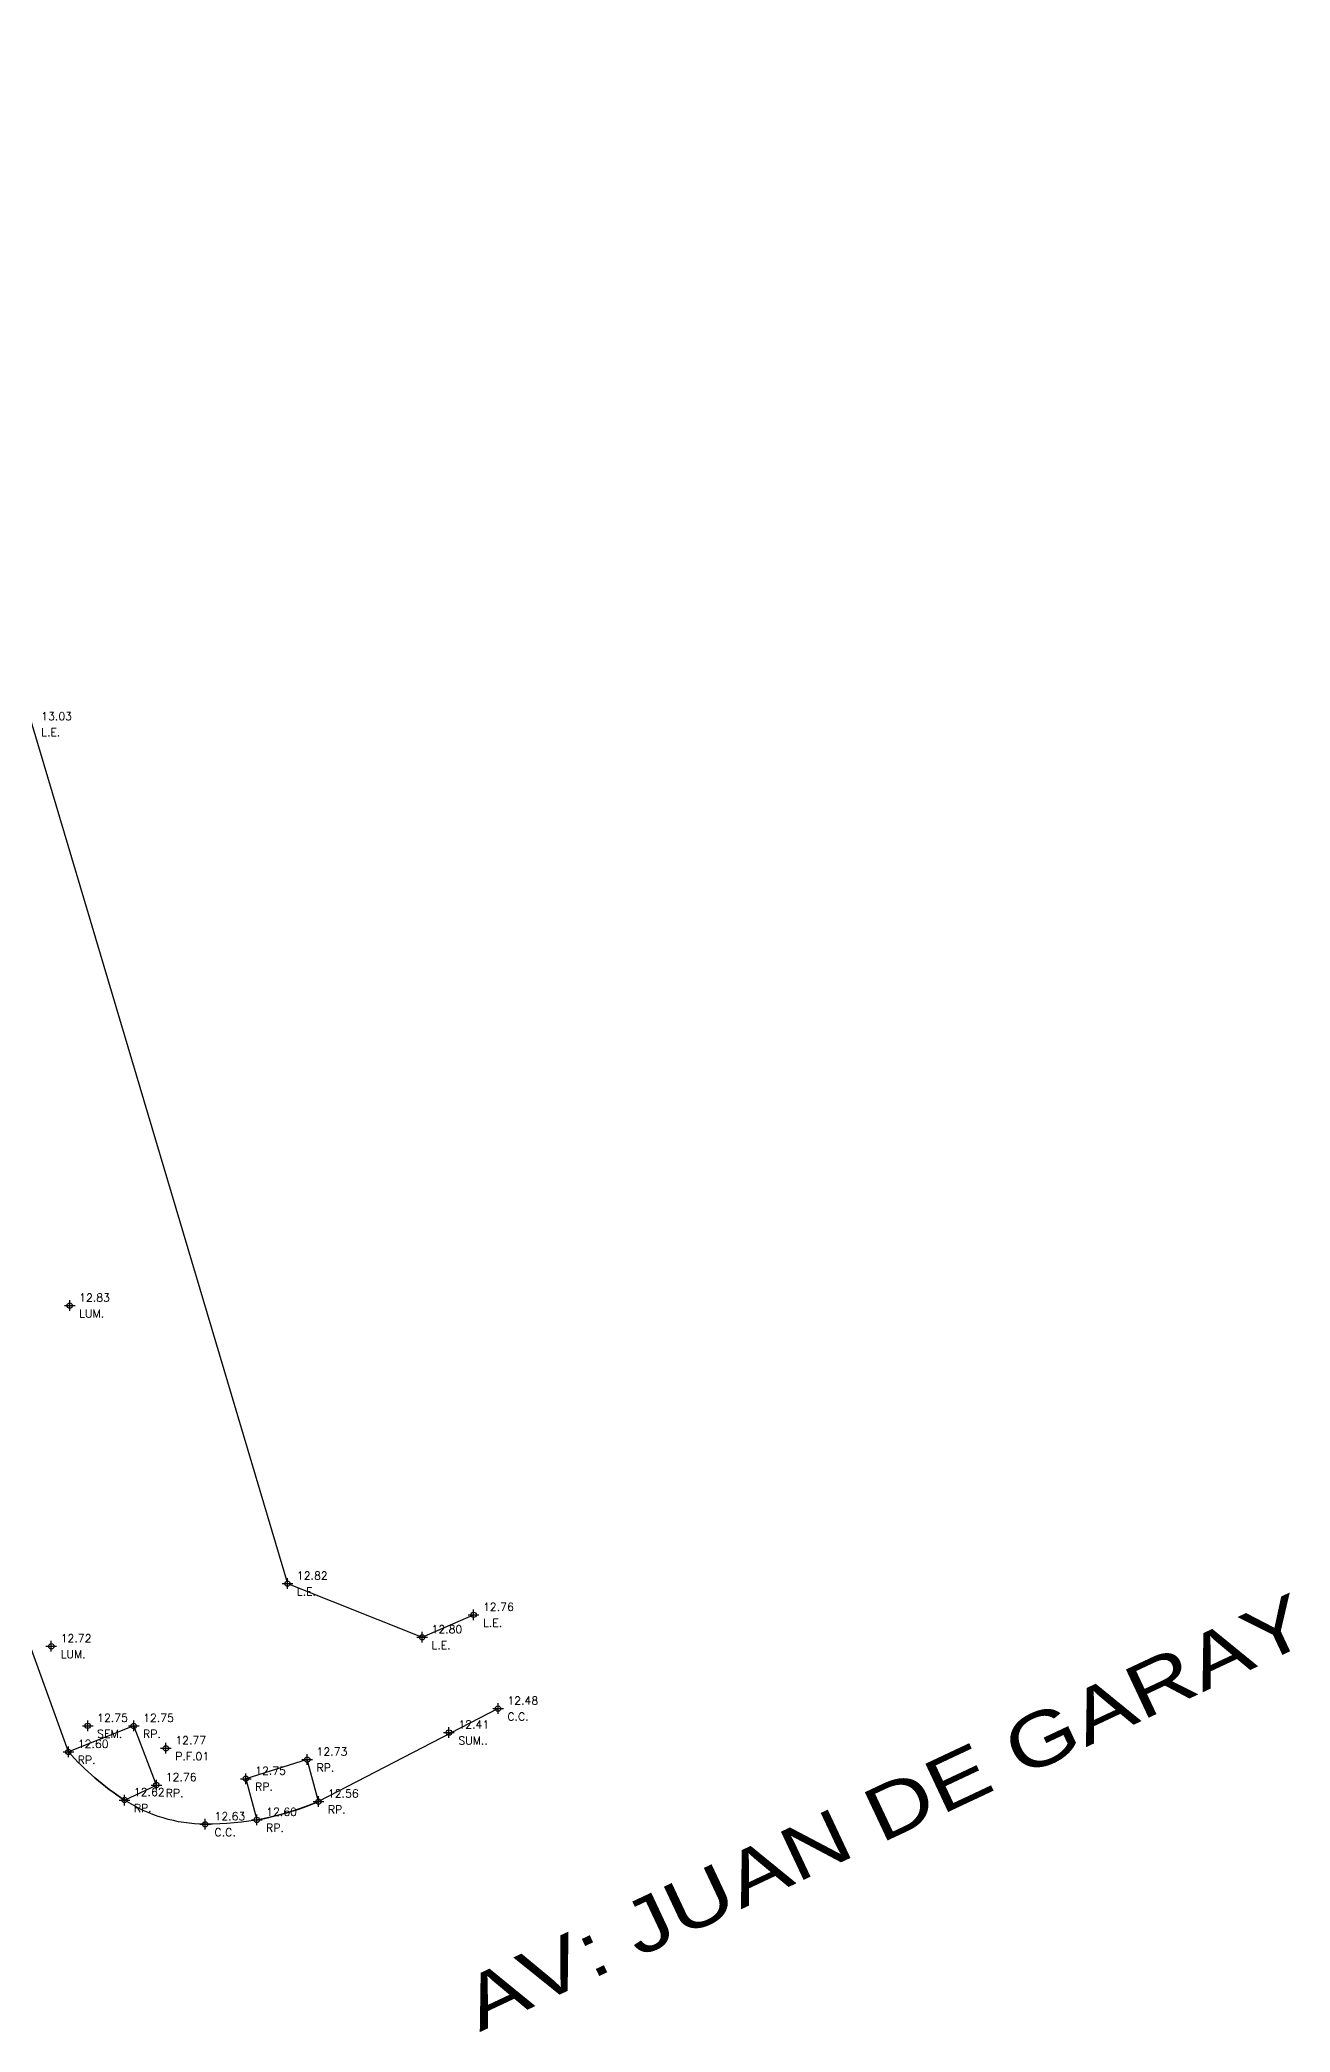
# Model space of a CAD drawing. Header units: metres. Extents: x 27389 to 27997, y 69801 to 70692.
# Drawn here: x 27732.5 to 27779.4, y 70359.3 to 70434 of the extents above; entities that cross this region are included whole.
import ezdxf
from ezdxf.enums import TextEntityAlignment as Align

# ---------------------------------------------------------------- set-up
doc = ezdxf.new("R2010")
doc.units = ezdxf.units.M
for name, color, linetype in [('C.C.', 1, 'Continuous'), ('L.E.', 130, 'Continuous'), ('RAMPAS', 5, 'Continuous'), ('TEXTOS', 3, 'Continuous'), ('VER.', 2, 'Continuous')]:
    doc.layers.add(name, color=color, linetype=linetype)
doc.styles.get("Standard").update_dxf_attribs({"font": 'simplex.shx'})
doc.styles.add('Textos', font='', dxfattribs={"width": 1.3, "height": 2})
doc.styles.get('Textos').set_extended_font_data('Cascadia Code')

# ---------------------------------------------------------------- blocks, each defined once
blk = doc.blocks.new('*U5')
at = {"color": 0, "linetype": 'ByBlock', "lineweight": -2, "transparency": 16777216}
for p, q in [((-1, 0), (1, 0)), ((0, -1), (0, 1))]:
    blk.add_line(p, q, dxfattribs=at)
blk.add_circle((0, 0), 0.5, dxfattribs=at)

msp = doc.modelspace()

# ---------------------------------------------------------------- linework, layer by layer
at = {"layer": 'C.C.', "flags": 128}
msp.add_lwpolyline([(27749.662, 70371.436), (27742.932, 70367.952, -0.102186), (27738.68, 70367.1, -0.144233), (27735.657, 70368.01, -0.06504), (27733.553, 70369.814), (27730.535, 70378.154), (27724.232, 70399.077), (27722.257, 70405.632), (27720.344, 70411.977), (27716.889, 70423.339), (27714.657, 70430.992), (27713.884, 70433.469), (27709.578, 70447.712), (27705.774, 70460.283), (27699.972, 70479.448), (27695.481, 70494.225), (27690.943, 70509.321), (27686.984, 70522.268), (27682.288, 70537.866), (27678.045, 70551.945), (27675.744, 70560.044), (27674.766, 70565.804)], format="xyb", dxfattribs=at)
at = {"layer": 'L.E.', "flags": 128}
msp.add_lwpolyline([(27679.487, 70607.323), (27676.24, 70606.778), (27677.691, 70597.385), (27674.449, 70596.4), (27679.439, 70579.975), (27687.207, 70554.532), (27713.607, 70468.915), (27718.533, 70452.625), (27724.578, 70434.56), (27732.182, 70408.351), (27741.769, 70376.124), (27746.818, 70374.111), (27748.748, 70374.953)], dxfattribs=at)
at = {"layer": 'RAMPAS', "flags": 128}
for points in [[(27735.657, 70368.01), (27736.852, 70368.571), (27736.004, 70370.788), (27733.553, 70369.814, 0.06504)], [(27742.932, 70367.952), (27742.508, 70369.524), (27740.206, 70368.81), (27740.618, 70367.265, 0.056471)]]:
    msp.add_lwpolyline(points, format="xyb", close=True, dxfattribs=at)

# ---------------------------------------------------------------- block references
at = {"layer": 'VER.', "color": 1, "xscale": 0.2, "yscale": 0.2, "zscale": 0.2}
for p in [(27733.605, 70386.549, 12.828), (27741.769, 70376.124, 12.817), (27748.748, 70374.953, 12.764), (27746.818, 70374.111, 12.796), (27732.912, 70373.773, 12.716), (27749.662, 70371.436, 12.477), (27734.28, 70370.791, 12.747), (27736.004, 70370.788, 12.749), (27747.824, 70370.54, 12.414), (27733.553, 70369.814, 12.595), (27737.211, 70369.949, 12.767), (27737.211, 70369.949, 12.767), (27742.508, 70369.524, 12.731), (27740.206, 70368.81, 12.75), (27735.657, 70368.01, 12.617), (27736.852, 70368.571, 12.756), (27742.932, 70367.952, 12.558), (27740.618, 70367.265, 12.599), (27738.68, 70367.1, 12.626)]:
    msp.add_blockref('*U5', p, dxfattribs=at)

# ---------------------------------------------------------------- texts
at = {"layer": 'TEXTOS', "style": 'Textos', "width": 1.3}
msp.add_text('AV: JUAN DE GARAY', height=2, rotation=25.17776, dxfattribs=at).set_placement((27764.196, 70367.563), align=Align.MIDDLE_CENTER)
at = {"layer": 'VER.', "color": 1, "char_height": 0.3, "attachment_point": 7}
for s, insert in [('13.03', (27732.532, 70408.501, 13.033)), ('12.83', (27733.955, 70386.699, 12.828)), ('12.82', (27742.119, 70376.274, 12.817)), ('12.76', (27749.098, 70375.103, 12.764)), ('12.72', (27733.262, 70373.923, 12.716)), ('12.80', (27747.168, 70374.261, 12.796)), ('12.48', (27750.012, 70371.586, 12.477)), ('12.75', (27734.63, 70370.941, 12.747)), ('12.75', (27736.354, 70370.938, 12.749)), ('12.77', (27737.561, 70370.099, 12.767)), ('12.77', (27737.561, 70370.099, 12.767)), ('12.41', (27748.174, 70370.69, 12.414)), ('12.60', (27733.903, 70369.964, 12.595)), ('12.73', (27742.858, 70369.674, 12.731)), ('12.76', (27737.202, 70368.721, 12.756)), ('12.75', (27740.556, 70368.96, 12.75)), ('12.62', (27736.007, 70368.16, 12.617)), ('12.56', (27743.282, 70368.102, 12.558)), ('12.63', (27739.03, 70367.25, 12.626)), ('12.60', (27740.968, 70367.415, 12.599))]:
    msp.add_mtext(s, dxfattribs=dict(at, insert=insert))
at = {"layer": 'VER.', "color": 3, "char_height": 0.3, "attachment_point": 1}
for s, insert in [('L.E.', (27732.532, 70408.201, 13.033)), ('LUM.', (27733.955, 70386.399, 12.828)), ('L.E.', (27742.119, 70375.974, 12.817)), ('L.E.', (27749.098, 70374.803, 12.764)), ('LUM.', (27733.262, 70373.623, 12.716)), ('L.E.', (27747.168, 70373.961, 12.796)), ('C.C.', (27750.012, 70371.286, 12.477)), ('SEM.', (27734.63, 70370.641, 12.747)), ('RP.', (27736.354, 70370.638, 12.749)), ('SUM..', (27748.174, 70370.39, 12.414)), ('RP.', (27733.903, 70369.664, 12.595)), ('P.F.01', (27737.561, 70369.799, 12.767)), ('P.F.01', (27737.561, 70369.799, 12.767)), ('RP.', (27742.858, 70369.374, 12.731)), ('RP.', (27737.202, 70368.421, 12.756)), ('RP.', (27740.556, 70368.66, 12.75)), ('RP.', (27736.007, 70367.86, 12.617)), ('RP.', (27743.282, 70367.802, 12.558)), ('C.C.', (27739.03, 70366.95, 12.626)), ('RP.', (27740.968, 70367.115, 12.599))]:
    msp.add_mtext(s, dxfattribs=dict(at, insert=insert))

doc.saveas('drawing.dxf')
